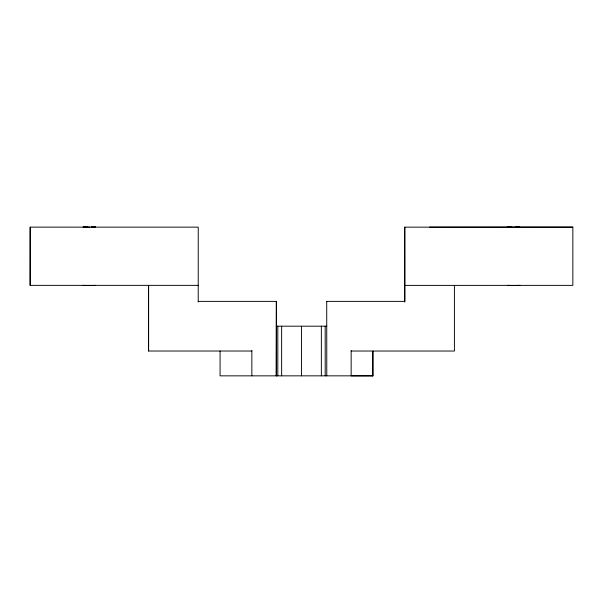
<?xml version="1.0" encoding="UTF-8"?>
<svg xmlns="http://www.w3.org/2000/svg" width="603" height="603" viewBox="0 0 603 603"><rect width="100%" height="100%" fill="white"/><g stroke="black" fill="none" stroke-linecap="round" stroke-linejoin="round"><path stroke-width="0.9" d="M198.229 285.362L30.15 285.362L30.18 227.127L198.244 227.143L198.221 302.065M276.355 301.379L276.28 375.857L276.355 301.379L198.221 301.387M277.81 375.85L277.81 326.185M281.639 375.85L281.639 326.185M301.5 375.85L301.5 326.185M321.361 375.85L321.361 326.185M325.19 375.85L325.19 326.185M326.781 375.85L326.72 301.387M351.15 350.547L351.15 375.865L372.88 375.842L220.072 375.85L220.072 351.021M372.873 375.827L372.873 351.021L372.88 375.842M516.718 285.46L519.816 285.468L507.409 285.468L510.507 285.475M404.779 285.392L404.764 227.15L572.85 227.135L572.85 285.37L404.756 285.392L404.779 301.387L326.645 301.379M30.15 285.362L30.18 227.127M89.711 227.127L83.184 227.127L84.774 227.127M507.545 227.135L512.007 227.135M519.68 227.135L515.218 227.12M85 285.46L83.176 285.468L95.591 285.468L93.774 285.468M507.545 285.362L509.46 285.362M519.68 285.362L517.766 285.362M83.485 227.127L87.782 227.12M95.289 227.127L90.993 227.12L95.598 227.127L94.92 227.127M429.562 227.158L572.82 227.127M516.711 227.135L519.515 227.135M86.282 285.46L83.32 285.362M92.493 285.468L95.455 285.362M276.219 326.185L326.781 326.185M148.594 351.029L148.594 285.362L148.594 351.029L251.85 351.021M351.15 351.029L454.406 351.029L454.406 285.37M507.711 227.135L510.507 227.135M404.771 227.15L404.779 302.103M251.85 350.547L251.85 375.85"/></g></svg>
